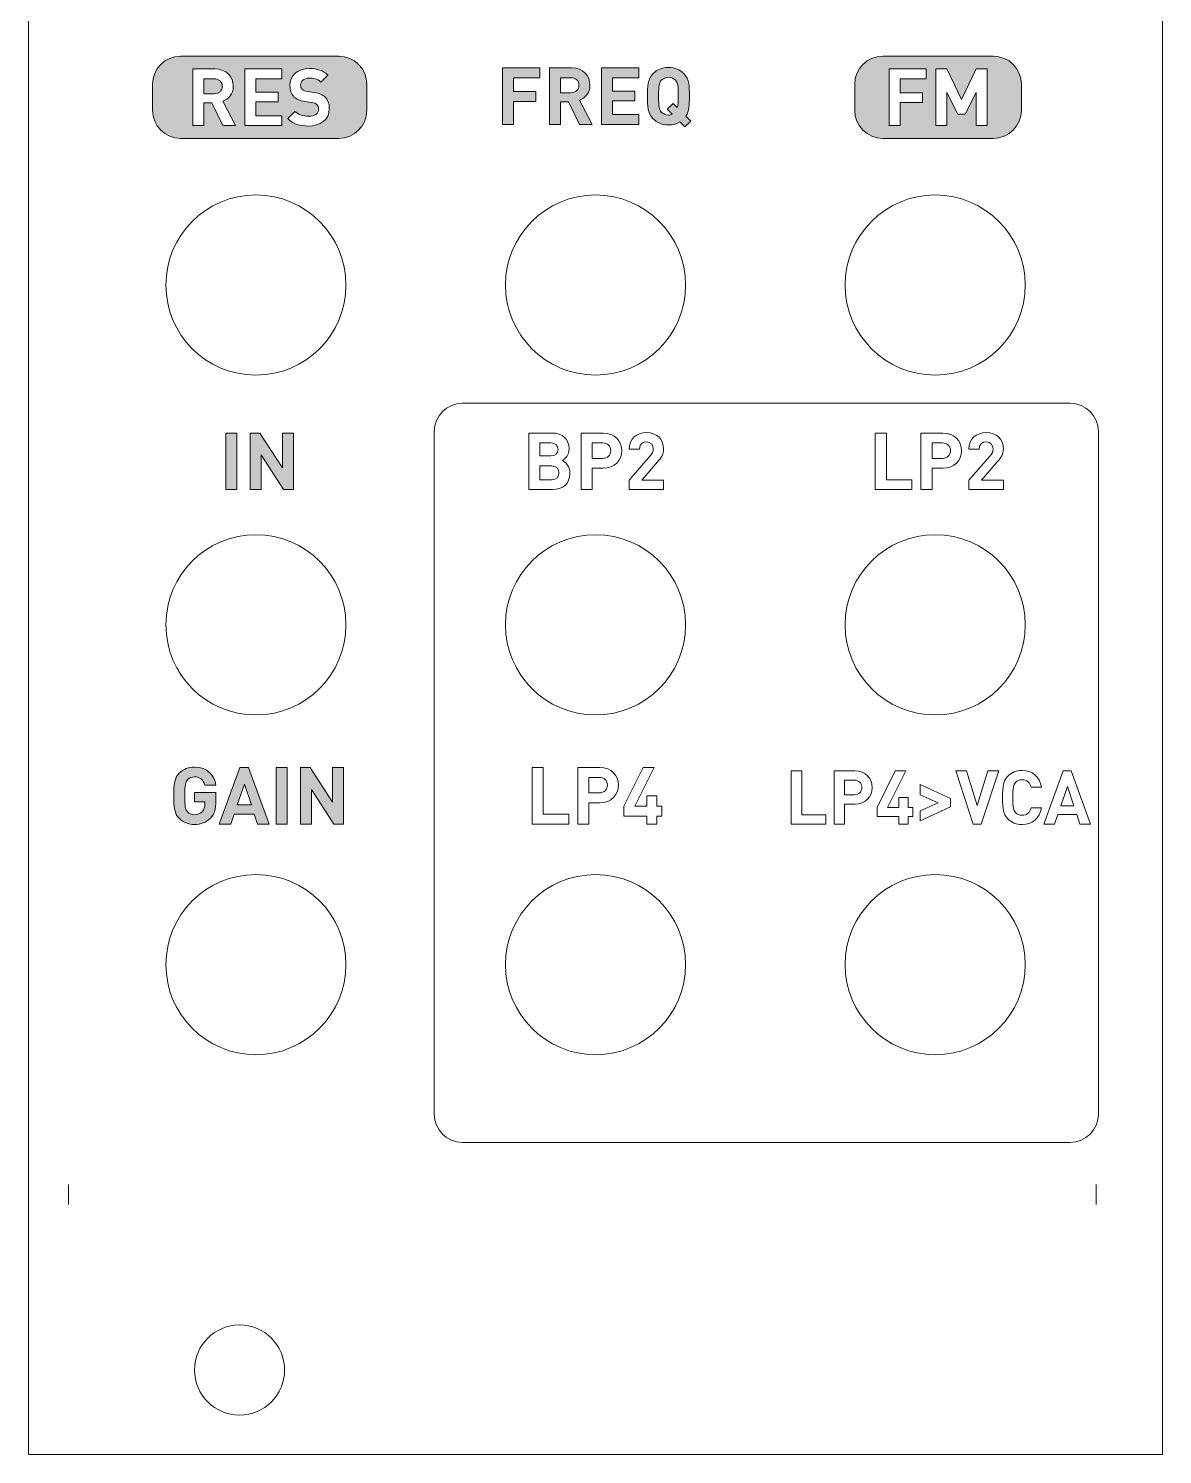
# Model space of a CAD drawing. Header units: inches. Extents: x 85 to 125, y -208 to -80.
# Drawn here: x 84.8 to 125.1, y -208.3 to -157.7 of the extents above; entities that cross this region are included whole.
import ezdxf

# ---------------------------------------------------------------- set-up
doc = ezdxf.new("R2010")
doc.units = ezdxf.units.IN
doc.header["$MEASUREMENT"] = 0
doc.layers.add('cut rectangle', color=7, linetype='Continuous')
doc.layers.add('drawing', color=7, linetype='Continuous')

# ---------------------------------------------------------------- blocks, each defined once
blk = doc.blocks.new('block 2')
at = {"layer": 'drawing', "lineweight": 0}
for points in [[(86.222, -199.444), (86.222, -198.738)], [(122.745, -198.738), (122.745, -199.444)]]:
    blk.add_lwpolyline(points, dxfattribs=at)
blk = doc.blocks.new('block 6')
at = {"layer": 'drawing', "true_color": 0xd83559}
h = blk.add_hatch(color=13, dxfattribs=at)
h.dxf.hatch_style = 2
edge = h.paths.add_edge_path()
edge.add_spline(control_points=[(95.832, -158.658), (95.832, -158.658), (90.211, -158.658), (90.211, -158.658), (89.661, -158.658), (89.211, -159.108), (89.211, -159.658), (89.211, -159.658), (89.211, -160.577), (89.211, -160.577), (89.211, -161.128), (89.661, -161.578), (90.211, -161.578), (90.211, -161.578), (95.832, -161.578), (95.832, -161.578), (96.382, -161.578), (96.832, -161.128), (96.832, -160.577), (96.832, -160.577), (96.832, -159.658), (96.832, -159.658), (96.832, -159.108), (96.382, -158.658), (95.832, -158.658)], knot_values=[0, 0, 0, 0, 1, 1, 1, 2, 2, 2, 3, 3, 3, 4, 4, 4, 5, 5, 5, 6, 6, 6, 7, 7, 7, 8, 8, 8, 8], degree=3, periodic=1)
edge = h.paths.add_edge_path()
edge.add_spline(control_points=[(91.711, -161.122), (91.711, -161.122), (91.318, -160.321), (91.318, -160.321), (91.318, -160.321), (91.036, -160.321), (91.036, -160.321), (91.036, -160.321), (91.036, -161.122), (91.036, -161.122), (91.036, -161.122), (90.644, -161.122), (90.644, -161.122), (90.644, -161.122), (90.644, -159.113), (90.644, -159.113), (90.644, -159.113), (91.431, -159.113), (91.431, -159.113), (91.84, -159.113), (92.083, -159.393), (92.083, -159.728), (92.083, -160.011), (91.911, -160.186), (91.716, -160.256), (91.716, -160.256), (92.165, -161.122), (92.165, -161.122), (92.165, -161.122), (91.711, -161.122), (91.711, -161.122)], knot_values=[0, 0, 0, 0, 1, 1, 1, 2, 2, 2, 3, 3, 3, 4, 4, 4, 5, 5, 5, 6, 6, 6, 7, 7, 7, 8, 8, 8, 9, 9, 9, 10, 10, 10, 10], degree=3, periodic=1)
h.paths.add_polyline_path([(93.814, -159.463), (92.883, -159.463), (92.883, -159.934), (93.675, -159.934), (93.675, -160.284), (92.883, -160.284), (92.883, -160.772), (93.814, -160.772), (93.814, -161.122), (92.49, -161.122), (92.49, -159.113), (93.814, -159.113)])
edge = h.paths.add_edge_path()
edge.add_spline(control_points=[(94.751, -161.139), (94.447, -161.139), (94.215, -161.074), (94.018, -160.874), (94.018, -160.874), (94.272, -160.62), (94.272, -160.62), (94.399, -160.747), (94.571, -160.789), (94.757, -160.789), (94.988, -160.789), (95.113, -160.702), (95.113, -160.541), (95.113, -160.47), (95.093, -160.411), (95.05, -160.372), (95.011, -160.335), (94.966, -160.315), (94.873, -160.301), (94.873, -160.301), (94.63, -160.267), (94.63, -160.267), (94.458, -160.242), (94.331, -160.188), (94.241, -160.101), (94.145, -160.005), (94.097, -159.875), (94.097, -159.706), (94.097, -159.347), (94.362, -159.096), (94.796, -159.096), (95.073, -159.096), (95.273, -159.164), (95.446, -159.33), (95.446, -159.33), (95.197, -159.576), (95.197, -159.576), (95.07, -159.455), (94.918, -159.438), (94.785, -159.438), (94.576, -159.438), (94.475, -159.553), (94.475, -159.692), (94.475, -159.742), (94.492, -159.796), (94.534, -159.836), (94.574, -159.872), (94.638, -159.903), (94.72, -159.915), (94.72, -159.915), (94.957, -159.949), (94.957, -159.949), (95.141, -159.974), (95.256, -160.025), (95.341, -160.104), (95.448, -160.205), (95.496, -160.352), (95.496, -160.53), (95.496, -160.919), (95.172, -161.139), (94.751, -161.139)], knot_values=[0, 0, 0, 0, 1, 1, 1, 2, 2, 2, 3, 3, 3, 4, 4, 4, 5, 5, 5, 6, 6, 6, 7, 7, 7, 8, 8, 8, 9, 9, 9, 10, 10, 10, 11, 11, 11, 12, 12, 12, 13, 13, 13, 14, 14, 14, 15, 15, 15, 16, 16, 16, 17, 17, 17, 18, 18, 18, 19, 19, 19, 20, 20, 20, 20], degree=3, periodic=1)
h = blk.add_hatch(color=13, dxfattribs=at)
h.dxf.hatch_style = 2
edge = h.paths.add_edge_path()
edge.add_spline(control_points=[(91.406, -159.463), (91.406, -159.463), (91.036, -159.463), (91.036, -159.463), (91.036, -159.463), (91.036, -159.994), (91.036, -159.994), (91.036, -159.994), (91.406, -159.994), (91.406, -159.994), (91.578, -159.994), (91.691, -159.884), (91.691, -159.728), (91.691, -159.573), (91.578, -159.463), (91.406, -159.463)], knot_values=[0, 0, 0, 0, 1, 1, 1, 2, 2, 2, 3, 3, 3, 4, 4, 4, 5, 5, 5, 5], degree=3, periodic=1)
at = {"layer": 'drawing', "lineweight": 0}
blk.add_lwpolyline([(93.814, -159.463), (92.883, -159.463), (92.883, -159.934), (93.675, -159.934), (93.675, -160.284), (92.883, -160.284), (92.883, -160.772), (93.814, -160.772), (93.814, -161.122), (92.49, -161.122), (92.49, -159.113), (93.814, -159.113), (93.814, -159.463)], dxfattribs=at)
for points, knots in [([(95.832, -158.658), (95.832, -158.658), (90.211, -158.658), (90.211, -158.658), (89.661, -158.658), (89.211, -159.108), (89.211, -159.658), (89.211, -159.658), (89.211, -160.577), (89.211, -160.577), (89.211, -161.128), (89.661, -161.578), (90.211, -161.578), (90.211, -161.578), (95.832, -161.578), (95.832, -161.578), (96.382, -161.578), (96.832, -161.128), (96.832, -160.577), (96.832, -160.577), (96.832, -159.658), (96.832, -159.658), (96.832, -159.108), (96.382, -158.658), (95.832, -158.658)], [0, 0, 0, 0, 1, 1, 1, 2, 2, 2, 3, 3, 3, 4, 4, 4, 5, 5, 5, 6, 6, 6, 7, 7, 7, 8, 8, 8, 8]), ([(91.711, -161.122), (91.711, -161.122), (91.318, -160.321), (91.318, -160.321), (91.318, -160.321), (91.036, -160.321), (91.036, -160.321), (91.036, -160.321), (91.036, -161.122), (91.036, -161.122), (91.036, -161.122), (90.644, -161.122), (90.644, -161.122), (90.644, -161.122), (90.644, -159.113), (90.644, -159.113), (90.644, -159.113), (91.431, -159.113), (91.431, -159.113), (91.84, -159.113), (92.083, -159.393), (92.083, -159.728), (92.083, -160.011), (91.911, -160.186), (91.716, -160.256), (91.716, -160.256), (92.165, -161.122), (92.165, -161.122), (92.165, -161.122), (91.711, -161.122), (91.711, -161.122)], [0, 0, 0, 0, 1, 1, 1, 2, 2, 2, 3, 3, 3, 4, 4, 4, 5, 5, 5, 6, 6, 6, 7, 7, 7, 8, 8, 8, 9, 9, 9, 10, 10, 10, 10]), ([(91.406, -159.463), (91.406, -159.463), (91.036, -159.463), (91.036, -159.463), (91.036, -159.463), (91.036, -159.994), (91.036, -159.994), (91.036, -159.994), (91.406, -159.994), (91.406, -159.994), (91.578, -159.994), (91.691, -159.884), (91.691, -159.728), (91.691, -159.573), (91.578, -159.463), (91.406, -159.463)], [0, 0, 0, 0, 1, 1, 1, 2, 2, 2, 3, 3, 3, 4, 4, 4, 5, 5, 5, 5]), ([(94.751, -161.139), (94.447, -161.139), (94.215, -161.074), (94.018, -160.874), (94.018, -160.874), (94.272, -160.62), (94.272, -160.62), (94.399, -160.747), (94.571, -160.789), (94.757, -160.789), (94.988, -160.789), (95.113, -160.702), (95.113, -160.541), (95.113, -160.47), (95.093, -160.411), (95.05, -160.372), (95.011, -160.335), (94.966, -160.315), (94.873, -160.301), (94.873, -160.301), (94.63, -160.267), (94.63, -160.267), (94.458, -160.242), (94.331, -160.188), (94.241, -160.101), (94.145, -160.005), (94.097, -159.875), (94.097, -159.706), (94.097, -159.347), (94.362, -159.096), (94.796, -159.096), (95.073, -159.096), (95.273, -159.164), (95.446, -159.33), (95.446, -159.33), (95.197, -159.576), (95.197, -159.576), (95.07, -159.455), (94.918, -159.438), (94.785, -159.438), (94.576, -159.438), (94.475, -159.553), (94.475, -159.692), (94.475, -159.742), (94.492, -159.796), (94.534, -159.836), (94.574, -159.872), (94.638, -159.903), (94.72, -159.915), (94.72, -159.915), (94.957, -159.949), (94.957, -159.949), (95.141, -159.974), (95.256, -160.025), (95.341, -160.104), (95.448, -160.205), (95.496, -160.352), (95.496, -160.53), (95.496, -160.919), (95.172, -161.139), (94.751, -161.139)], [0, 0, 0, 0, 1, 1, 1, 2, 2, 2, 3, 3, 3, 4, 4, 4, 5, 5, 5, 6, 6, 6, 7, 7, 7, 8, 8, 8, 9, 9, 9, 10, 10, 10, 11, 11, 11, 12, 12, 12, 13, 13, 13, 14, 14, 14, 15, 15, 15, 16, 16, 16, 17, 17, 17, 18, 18, 18, 19, 19, 19, 20, 20, 20, 20])]:
    blk.add_open_spline(points, degree=3, knots=knots, dxfattribs=at)
blk = doc.blocks.new('block 7')
at = {"layer": 'drawing', "true_color": 0x1d1d1b}
h = blk.add_hatch(color=250, dxfattribs=at)
h.dxf.hatch_style = 2
h.paths.add_polyline_path([(102.048, -159.425), (102.048, -159.919), (102.841, -159.919), (102.841, -160.269), (102.048, -160.269), (102.048, -161.084), (101.655, -161.084), (101.655, -159.075), (102.979, -159.075), (102.979, -159.425)])
h = blk.add_hatch(color=250, dxfattribs=at)
h.dxf.hatch_style = 2
edge = h.paths.add_edge_path()
edge.add_spline(control_points=[(104.388, -161.084), (104.388, -161.084), (103.995, -160.283), (103.995, -160.283), (103.995, -160.283), (103.713, -160.283), (103.713, -160.283), (103.713, -160.283), (103.713, -161.084), (103.713, -161.084), (103.713, -161.084), (103.321, -161.084), (103.321, -161.084), (103.321, -161.084), (103.321, -159.075), (103.321, -159.075), (103.321, -159.075), (104.108, -159.075), (104.108, -159.075), (104.517, -159.075), (104.76, -159.355), (104.76, -159.69), (104.76, -159.973), (104.588, -160.148), (104.393, -160.218), (104.393, -160.218), (104.842, -161.084), (104.842, -161.084), (104.842, -161.084), (104.388, -161.084), (104.388, -161.084)], knot_values=[0, 0, 0, 0, 1, 1, 1, 2, 2, 2, 3, 3, 3, 4, 4, 4, 5, 5, 5, 6, 6, 6, 7, 7, 7, 8, 8, 8, 9, 9, 9, 10, 10, 10, 10], degree=3, periodic=1)
edge = h.paths.add_edge_path()
edge.add_spline(control_points=[(104.083, -159.425), (104.083, -159.425), (103.713, -159.425), (103.713, -159.425), (103.713, -159.425), (103.713, -159.956), (103.713, -159.956), (103.713, -159.956), (104.083, -159.956), (104.083, -159.956), (104.255, -159.956), (104.368, -159.846), (104.368, -159.69), (104.368, -159.535), (104.255, -159.425), (104.083, -159.425)], knot_values=[0, 0, 0, 0, 1, 1, 1, 2, 2, 2, 3, 3, 3, 4, 4, 4, 5, 5, 5, 5], degree=3, periodic=1)
h = blk.add_hatch(color=250, dxfattribs=at)
h.dxf.hatch_style = 2
h.paths.add_polyline_path([(105.168, -161.084), (105.168, -159.075), (106.491, -159.075), (106.491, -159.425), (105.56, -159.425), (105.56, -159.897), (106.353, -159.897), (106.353, -160.246), (105.56, -160.246), (105.56, -160.734), (106.491, -160.734), (106.491, -161.084)])
h = blk.add_hatch(color=250, dxfattribs=at)
h.dxf.hatch_style = 2
edge = h.paths.add_edge_path()
edge.add_spline(control_points=[(108.133, -161.169), (108.133, -161.169), (107.956, -160.991), (107.956, -160.991), (107.843, -161.065), (107.707, -161.101), (107.55, -161.101), (107.321, -161.101), (107.146, -161.022), (107.005, -160.881), (106.802, -160.678), (106.808, -160.427), (106.808, -160.08), (106.808, -159.733), (106.802, -159.482), (107.005, -159.278), (107.146, -159.138), (107.321, -159.058), (107.55, -159.058), (107.778, -159.058), (107.95, -159.138), (108.091, -159.278), (108.295, -159.482), (108.292, -159.733), (108.292, -160.08), (108.292, -160.382), (108.295, -160.604), (108.168, -160.791), (108.168, -160.791), (108.339, -160.963), (108.339, -160.963), (108.339, -160.963), (108.133, -161.169), (108.133, -161.169)], knot_values=[0, 0, 0, 0, 1, 1, 1, 2, 2, 2, 3, 3, 3, 4, 4, 4, 5, 5, 5, 6, 6, 6, 7, 7, 7, 8, 8, 8, 9, 9, 9, 10, 10, 10, 11, 11, 11, 11], degree=3, periodic=1)
edge = h.paths.add_edge_path()
edge.add_spline(control_points=[(107.8, -159.515), (107.745, -159.45), (107.657, -159.408), (107.55, -159.408), (107.442, -159.408), (107.352, -159.45), (107.296, -159.515), (107.22, -159.6), (107.2, -159.693), (107.2, -160.08), (107.2, -160.466), (107.22, -160.559), (107.296, -160.644), (107.352, -160.709), (107.442, -160.751), (107.55, -160.751), (107.598, -160.751), (107.643, -160.74), (107.679, -160.714), (107.679, -160.714), (107.505, -160.542), (107.505, -160.542), (107.505, -160.542), (107.713, -160.336), (107.713, -160.336), (107.713, -160.336), (107.863, -160.486), (107.863, -160.486), (107.893, -160.398), (107.9, -160.283), (107.9, -160.08), (107.9, -159.693), (107.877, -159.6), (107.8, -159.515)], knot_values=[0, 0, 0, 0, 1, 1, 1, 2, 2, 2, 3, 3, 3, 4, 4, 4, 5, 5, 5, 6, 6, 6, 7, 7, 7, 8, 8, 8, 9, 9, 9, 10, 10, 10, 11, 11, 11, 11], degree=3, periodic=1)
at = {"layer": 'drawing', "lineweight": 0}
for points in [[(102.048, -159.425), (102.048, -159.919), (102.841, -159.919), (102.841, -160.269), (102.048, -160.269), (102.048, -161.084), (101.655, -161.084), (101.655, -159.075), (102.979, -159.075), (102.979, -159.425), (102.048, -159.425)], [(105.168, -161.084), (105.168, -159.075), (106.491, -159.075), (106.491, -159.425), (105.56, -159.425), (105.56, -159.897), (106.353, -159.897), (106.353, -160.246), (105.56, -160.246), (105.56, -160.734), (106.491, -160.734), (106.491, -161.084), (105.168, -161.084)]]:
    blk.add_lwpolyline(points, dxfattribs=at)
for points, knots in [([(104.388, -161.084), (104.388, -161.084), (103.995, -160.283), (103.995, -160.283), (103.995, -160.283), (103.713, -160.283), (103.713, -160.283), (103.713, -160.283), (103.713, -161.084), (103.713, -161.084), (103.713, -161.084), (103.321, -161.084), (103.321, -161.084), (103.321, -161.084), (103.321, -159.075), (103.321, -159.075), (103.321, -159.075), (104.108, -159.075), (104.108, -159.075), (104.517, -159.075), (104.76, -159.355), (104.76, -159.69), (104.76, -159.973), (104.588, -160.148), (104.393, -160.218), (104.393, -160.218), (104.842, -161.084), (104.842, -161.084), (104.842, -161.084), (104.388, -161.084), (104.388, -161.084)], [0, 0, 0, 0, 1, 1, 1, 2, 2, 2, 3, 3, 3, 4, 4, 4, 5, 5, 5, 6, 6, 6, 7, 7, 7, 8, 8, 8, 9, 9, 9, 10, 10, 10, 10]), ([(104.083, -159.425), (104.083, -159.425), (103.713, -159.425), (103.713, -159.425), (103.713, -159.425), (103.713, -159.956), (103.713, -159.956), (103.713, -159.956), (104.083, -159.956), (104.083, -159.956), (104.255, -159.956), (104.368, -159.846), (104.368, -159.69), (104.368, -159.535), (104.255, -159.425), (104.083, -159.425)], [0, 0, 0, 0, 1, 1, 1, 2, 2, 2, 3, 3, 3, 4, 4, 4, 5, 5, 5, 5]), ([(108.133, -161.169), (108.133, -161.169), (107.956, -160.991), (107.956, -160.991), (107.843, -161.065), (107.707, -161.101), (107.55, -161.101), (107.321, -161.101), (107.146, -161.022), (107.005, -160.881), (106.802, -160.678), (106.808, -160.427), (106.808, -160.08), (106.808, -159.733), (106.802, -159.482), (107.005, -159.278), (107.146, -159.138), (107.321, -159.058), (107.55, -159.058), (107.778, -159.058), (107.95, -159.138), (108.091, -159.278), (108.295, -159.482), (108.292, -159.733), (108.292, -160.08), (108.292, -160.382), (108.295, -160.604), (108.168, -160.791), (108.168, -160.791), (108.339, -160.963), (108.339, -160.963), (108.339, -160.963), (108.133, -161.169), (108.133, -161.169)], [0, 0, 0, 0, 1, 1, 1, 2, 2, 2, 3, 3, 3, 4, 4, 4, 5, 5, 5, 6, 6, 6, 7, 7, 7, 8, 8, 8, 9, 9, 9, 10, 10, 10, 11, 11, 11, 11]), ([(107.8, -159.515), (107.745, -159.45), (107.657, -159.408), (107.55, -159.408), (107.442, -159.408), (107.352, -159.45), (107.296, -159.515), (107.22, -159.6), (107.2, -159.693), (107.2, -160.08), (107.2, -160.466), (107.22, -160.559), (107.296, -160.644), (107.352, -160.709), (107.442, -160.751), (107.55, -160.751), (107.598, -160.751), (107.643, -160.74), (107.679, -160.714), (107.679, -160.714), (107.505, -160.542), (107.505, -160.542), (107.505, -160.542), (107.713, -160.336), (107.713, -160.336), (107.713, -160.336), (107.863, -160.486), (107.863, -160.486), (107.893, -160.398), (107.9, -160.283), (107.9, -160.08), (107.9, -159.693), (107.877, -159.6), (107.8, -159.515)], [0, 0, 0, 0, 1, 1, 1, 2, 2, 2, 3, 3, 3, 4, 4, 4, 5, 5, 5, 6, 6, 6, 7, 7, 7, 8, 8, 8, 9, 9, 9, 10, 10, 10, 11, 11, 11, 11])]:
    blk.add_open_spline(points, degree=3, knots=knots, dxfattribs=at)
blk = doc.blocks.new('block 8')
at = {"layer": 'drawing', "true_color": 0x1d1d1b}
h = blk.add_hatch(color=250, dxfattribs=at)
h.dxf.hatch_style = 2
h.paths.add_polyline_path([(91.821, -174.054), (91.821, -172.045), (92.213, -172.045), (92.213, -174.054)])
h = blk.add_hatch(color=250, dxfattribs=at)
h.dxf.hatch_style = 2
h.paths.add_polyline_path([(93.87, -174.054), (93.074, -172.821), (93.074, -174.054), (92.682, -174.054), (92.682, -172.045), (93.032, -172.045), (93.828, -173.276), (93.828, -172.045), (94.22, -172.045), (94.22, -174.054)])
at = {"layer": 'drawing', "lineweight": 0}
for points in [[(91.821, -174.054), (91.821, -172.045), (92.213, -172.045), (92.213, -174.054), (91.821, -174.054)], [(93.87, -174.054), (93.074, -172.821), (93.074, -174.054), (92.682, -174.054), (92.682, -172.045), (93.032, -172.045), (93.828, -173.276), (93.828, -172.045), (94.22, -172.045), (94.22, -174.054), (93.87, -174.054)]]:
    blk.add_lwpolyline(points, dxfattribs=at)
blk = doc.blocks.new('block 9')
at = {"layer": 'drawing', "true_color": 0x1d1d1b}
h = blk.add_hatch(color=250, dxfattribs=at)
h.dxf.hatch_style = 2
edge = h.paths.add_edge_path()
edge.add_spline(control_points=[(91.274, -185.723), (91.119, -185.881), (90.933, -185.952), (90.707, -185.952), (90.493, -185.952), (90.312, -185.878), (90.165, -185.732), (90.078, -185.644), (90.024, -185.543), (90.002, -185.43), (89.979, -185.317), (89.968, -185.151), (89.968, -184.93), (89.968, -184.711), (89.979, -184.544), (90.002, -184.431), (90.024, -184.315), (90.078, -184.217), (90.165, -184.129), (90.312, -183.983), (90.493, -183.909), (90.707, -183.909), (91.164, -183.909), (91.41, -184.203), (91.463, -184.552), (91.463, -184.552), (91.068, -184.552), (91.068, -184.552), (91.02, -184.358), (90.902, -184.259), (90.707, -184.259), (90.603, -184.259), (90.518, -184.296), (90.456, -184.366), (90.383, -184.459), (90.36, -184.533), (90.36, -184.93), (90.36, -185.326), (90.377, -185.405), (90.456, -185.498), (90.515, -185.568), (90.6, -185.602), (90.707, -185.602), (90.823, -185.602), (90.916, -185.565), (90.987, -185.489), (91.046, -185.422), (91.077, -185.331), (91.077, -185.221), (91.077, -185.221), (91.077, -185.145), (91.077, -185.145), (91.077, -185.145), (90.707, -185.145), (90.707, -185.145), (90.707, -185.145), (90.707, -184.818), (90.707, -184.818), (90.707, -184.818), (91.466, -184.818), (91.466, -184.818), (91.466, -184.818), (91.466, -185.111), (91.466, -185.111), (91.466, -185.405), (91.413, -185.577), (91.274, -185.723)], knot_values=[0, 0, 0, 0, 1, 1, 1, 2, 2, 2, 3, 3, 3, 4, 4, 4, 5, 5, 5, 6, 6, 6, 7, 7, 7, 8, 8, 8, 9, 9, 9, 10, 10, 10, 11, 11, 11, 12, 12, 12, 13, 13, 13, 14, 14, 14, 15, 15, 15, 16, 16, 16, 17, 17, 17, 18, 18, 18, 19, 19, 19, 20, 20, 20, 21, 21, 21, 22, 22, 22, 22], degree=3, periodic=1)
h = blk.add_hatch(color=250, dxfattribs=at)
h.dxf.hatch_style = 2
h.paths.add_polyline_path([(92.949, -185.935), (92.83, -185.579), (92.116, -185.579), (91.995, -185.935), (91.586, -185.935), (92.317, -183.926), (92.624, -183.926), (93.358, -185.935)])
h.paths.add_polyline_path([(92.48, -184.519), (92.226, -185.249), (92.726, -185.249)])
h = blk.add_hatch(color=250, dxfattribs=at)
h.dxf.hatch_style = 2
h.paths.add_polyline_path([(93.607, -185.935), (93.607, -183.926), (93.999, -183.926), (93.999, -185.935)])
h = blk.add_hatch(color=250, dxfattribs=at)
h.dxf.hatch_style = 2
h.paths.add_polyline_path([(95.656, -185.935), (94.86, -184.702), (94.86, -185.935), (94.468, -185.935), (94.468, -183.926), (94.818, -183.926), (95.613, -185.156), (95.613, -183.926), (96.006, -183.926), (96.006, -185.935)])
at = {"layer": 'drawing', "lineweight": 0}
for points in [[(92.949, -185.935), (92.83, -185.579), (92.116, -185.579), (91.995, -185.935), (91.586, -185.935), (92.317, -183.926), (92.624, -183.926), (93.358, -185.935), (92.949, -185.935)], [(93.607, -185.935), (93.607, -183.926), (93.999, -183.926), (93.999, -185.935), (93.607, -185.935)], [(95.656, -185.935), (94.86, -184.702), (94.86, -185.935), (94.468, -185.935), (94.468, -183.926), (94.818, -183.926), (95.613, -185.156), (95.613, -183.926), (96.006, -183.926), (96.006, -185.935), (95.656, -185.935)], [(92.48, -184.519), (92.226, -185.249), (92.726, -185.249), (92.48, -184.519)]]:
    blk.add_lwpolyline(points, dxfattribs=at)
blk.add_open_spline([(91.274, -185.723), (91.119, -185.881), (90.933, -185.952), (90.707, -185.952), (90.493, -185.952), (90.312, -185.878), (90.165, -185.732), (90.078, -185.644), (90.024, -185.543), (90.002, -185.43), (89.979, -185.317), (89.968, -185.151), (89.968, -184.93), (89.968, -184.711), (89.979, -184.544), (90.002, -184.431), (90.024, -184.315), (90.078, -184.217), (90.165, -184.129), (90.312, -183.983), (90.493, -183.909), (90.707, -183.909), (91.164, -183.909), (91.41, -184.203), (91.463, -184.552), (91.463, -184.552), (91.068, -184.552), (91.068, -184.552), (91.02, -184.358), (90.902, -184.259), (90.707, -184.259), (90.603, -184.259), (90.518, -184.296), (90.456, -184.366), (90.383, -184.459), (90.36, -184.533), (90.36, -184.93), (90.36, -185.326), (90.377, -185.405), (90.456, -185.498), (90.515, -185.568), (90.6, -185.602), (90.707, -185.602), (90.823, -185.602), (90.916, -185.565), (90.987, -185.489), (91.046, -185.422), (91.077, -185.331), (91.077, -185.221), (91.077, -185.221), (91.077, -185.145), (91.077, -185.145), (91.077, -185.145), (90.707, -185.145), (90.707, -185.145), (90.707, -185.145), (90.707, -184.818), (90.707, -184.818), (90.707, -184.818), (91.466, -184.818), (91.466, -184.818), (91.466, -184.818), (91.466, -185.111), (91.466, -185.111), (91.466, -185.405), (91.413, -185.577), (91.274, -185.723)], degree=3, knots=[0, 0, 0, 0, 1, 1, 1, 2, 2, 2, 3, 3, 3, 4, 4, 4, 5, 5, 5, 6, 6, 6, 7, 7, 7, 8, 8, 8, 9, 9, 9, 10, 10, 10, 11, 11, 11, 12, 12, 12, 13, 13, 13, 14, 14, 14, 15, 15, 15, 16, 16, 16, 17, 17, 17, 18, 18, 18, 19, 19, 19, 20, 20, 20, 21, 21, 21, 22, 22, 22, 22], dxfattribs=at)
blk = doc.blocks.new('block 10')
at = {"layer": 'drawing', "color": 250, "lineweight": 9, "true_color": 0x1d1d1b}
for points in [[(114.901, -172.045), (115.294, -172.045), (115.294, -173.705), (116.204, -173.705), (116.204, -174.054), (114.901, -174.054), (114.901, -172.045)], [(104.012, -185.935), (102.708, -185.935), (102.708, -183.926), (103.101, -183.926), (103.101, -185.585), (104.012, -185.585), (104.012, -185.935)], [(107.315, -185.65), (107.131, -185.65), (107.131, -185.935), (106.779, -185.935), (106.779, -185.65), (105.958, -185.65), (105.958, -185.303), (106.646, -183.926), (107.047, -183.926), (106.359, -185.303), (106.779, -185.303), (106.779, -184.928), (107.131, -184.928), (107.131, -185.303), (107.315, -185.303), (107.315, -185.65)], [(113.14, -185.935), (111.916, -185.935), (111.916, -184.049), (112.285, -184.049), (112.285, -185.607), (113.14, -185.607), (113.14, -185.935)], [(116.237, -185.668), (116.065, -185.668), (116.065, -185.935), (115.733, -185.935), (115.733, -185.668), (114.962, -185.668), (114.962, -185.342), (115.609, -184.049), (115.985, -184.049), (115.339, -185.342), (115.733, -185.342), (115.733, -184.989), (116.065, -184.989), (116.065, -185.342), (116.237, -185.342), (116.237, -185.668)], [(118.66, -185.935), (118.384, -185.935), (117.762, -184.049), (118.144, -184.049), (118.522, -185.278), (118.901, -184.049), (119.286, -184.049), (118.66, -185.935)], [(122.171, -185.935), (122.058, -185.601), (121.389, -185.601), (121.275, -185.935), (120.89, -185.935), (121.577, -184.049), (121.865, -184.049), (122.554, -185.935), (122.171, -185.935)], [(117.576, -185.329), (116.5, -185.824), (116.5, -185.461), (117.138, -185.18), (116.5, -184.896), (116.5, -184.533), (117.576, -185.029), (117.576, -185.329)], [(121.492, -185.291), (121.96, -185.291), (121.73, -184.605), (121.492, -185.291)]]:
    blk.add_lwpolyline(points, dxfattribs=at)
for points, knots in [([(121.828, -170.989), (121.828, -170.989), (100.224, -170.989), (100.224, -170.989), (99.674, -170.989), (99.224, -171.44), (99.224, -171.99), (99.224, -171.99), (99.224, -196.242), (99.224, -196.242), (99.224, -196.793), (99.674, -197.243), (100.224, -197.243), (100.224, -197.243), (121.828, -197.243), (121.828, -197.243), (122.378, -197.243), (122.828, -196.793), (122.828, -196.242), (122.828, -196.242), (122.828, -171.99), (122.828, -171.99), (122.828, -171.44), (122.378, -170.989), (121.828, -170.989)], [0, 0, 0, 0, 1, 1, 1, 2, 2, 2, 3, 3, 3, 4, 4, 4, 5, 5, 5, 6, 6, 6, 7, 7, 7, 8, 8, 8, 8]), ([(103.432, -174.054), (103.432, -174.054), (102.591, -174.054), (102.591, -174.054), (102.591, -174.054), (102.591, -172.045), (102.591, -172.045), (102.591, -172.045), (103.398, -172.045), (103.398, -172.045), (103.791, -172.045), (104.019, -172.265), (104.019, -172.61), (104.019, -172.833), (103.872, -172.977), (103.771, -173.025), (103.892, -173.081), (104.047, -173.208), (104.047, -173.476), (104.047, -173.851), (103.791, -174.054), (103.432, -174.054)], [0, 0, 0, 0, 1, 1, 1, 2, 2, 2, 3, 3, 3, 4, 4, 4, 5, 5, 5, 6, 6, 6, 7, 7, 7, 7]), ([(105.228, -173.298), (105.228, -173.298), (104.841, -173.298), (104.841, -173.298), (104.841, -173.298), (104.841, -174.054), (104.841, -174.054), (104.841, -174.054), (104.449, -174.054), (104.449, -174.054), (104.449, -174.054), (104.449, -172.045), (104.449, -172.045), (104.449, -172.045), (105.228, -172.045), (105.228, -172.045), (105.642, -172.045), (105.891, -172.33), (105.891, -172.672), (105.891, -173.013), (105.642, -173.298), (105.228, -173.298)], [0, 0, 0, 0, 1, 1, 1, 2, 2, 2, 3, 3, 3, 4, 4, 4, 5, 5, 5, 6, 6, 6, 7, 7, 7, 7]), ([(107.376, -173.724), (107.376, -173.724), (107.376, -174.054), (107.376, -174.054), (107.376, -174.054), (106.154, -174.054), (106.154, -174.054), (106.154, -174.054), (106.154, -173.724), (106.154, -173.724), (106.154, -173.724), (106.905, -172.853), (106.905, -172.853), (106.978, -172.765), (107.009, -172.703), (107.009, -172.61), (107.009, -172.46), (106.921, -172.358), (106.766, -172.358), (106.645, -172.358), (106.521, -172.42), (106.521, -172.615), (106.521, -172.615), (106.154, -172.615), (106.154, -172.615), (106.154, -172.249), (106.422, -172.028), (106.766, -172.028), (107.122, -172.028), (107.376, -172.251), (107.376, -172.613), (107.376, -172.807), (107.3, -172.912), (107.161, -173.073), (107.161, -173.073), (106.6, -173.724), (106.6, -173.724), (106.6, -173.724), (107.376, -173.724), (107.376, -173.724)], [0, 0, 0, 0, 1, 1, 1, 2, 2, 2, 3, 3, 3, 4, 4, 4, 5, 5, 5, 6, 6, 6, 7, 7, 7, 8, 8, 8, 9, 9, 9, 10, 10, 10, 11, 11, 11, 12, 12, 12, 13, 13, 13, 13]), ([(116.524, -172.045), (116.524, -172.045), (117.303, -172.045), (117.303, -172.045), (117.718, -172.045), (117.966, -172.33), (117.966, -172.672), (117.966, -173.013), (117.718, -173.298), (117.303, -173.298), (117.303, -173.298), (116.916, -173.298), (116.916, -173.298), (116.916, -173.298), (116.916, -174.054), (116.916, -174.054), (116.916, -174.054), (116.524, -174.054), (116.524, -174.054), (116.524, -174.054), (116.524, -172.045), (116.524, -172.045)], [0, 0, 0, 0, 1, 1, 1, 2, 2, 2, 3, 3, 3, 4, 4, 4, 5, 5, 5, 6, 6, 6, 7, 7, 7, 7]), ([(118.229, -173.724), (118.229, -173.724), (118.98, -172.853), (118.98, -172.853), (119.054, -172.765), (119.085, -172.703), (119.085, -172.61), (119.085, -172.46), (118.997, -172.358), (118.841, -172.358), (118.72, -172.358), (118.596, -172.42), (118.596, -172.615), (118.596, -172.615), (118.229, -172.615), (118.229, -172.615), (118.229, -172.249), (118.497, -172.028), (118.841, -172.028), (119.197, -172.028), (119.451, -172.251), (119.451, -172.613), (119.451, -172.807), (119.375, -172.912), (119.237, -173.073), (119.237, -173.073), (118.675, -173.724), (118.675, -173.724), (118.675, -173.724), (119.451, -173.724), (119.451, -173.724), (119.451, -173.724), (119.451, -174.054), (119.451, -174.054), (119.451, -174.054), (118.229, -174.054), (118.229, -174.054), (118.229, -174.054), (118.229, -173.724), (118.229, -173.724)], [0, 0, 0, 0, 1, 1, 1, 2, 2, 2, 3, 3, 3, 4, 4, 4, 5, 5, 5, 6, 6, 6, 7, 7, 7, 8, 8, 8, 9, 9, 9, 10, 10, 10, 11, 11, 11, 12, 12, 12, 13, 13, 13, 13]), ([(103.627, -172.627), (103.627, -172.489), (103.534, -172.395), (103.367, -172.395), (103.367, -172.395), (102.984, -172.395), (102.984, -172.395), (102.984, -172.395), (102.984, -172.858), (102.984, -172.858), (102.984, -172.858), (103.367, -172.858), (103.367, -172.858), (103.534, -172.858), (103.627, -172.765), (103.627, -172.627)], [0, 0, 0, 0, 1, 1, 1, 2, 2, 2, 3, 3, 3, 4, 4, 4, 5, 5, 5, 5]), ([(105.208, -172.395), (105.208, -172.395), (104.841, -172.395), (104.841, -172.395), (104.841, -172.395), (104.841, -172.946), (104.841, -172.946), (104.841, -172.946), (105.208, -172.946), (105.208, -172.946), (105.386, -172.946), (105.498, -172.836), (105.498, -172.672), (105.498, -172.508), (105.386, -172.395), (105.208, -172.395)], [0, 0, 0, 0, 1, 1, 1, 2, 2, 2, 3, 3, 3, 4, 4, 4, 5, 5, 5, 5]), ([(117.574, -172.672), (117.574, -172.508), (117.461, -172.395), (117.283, -172.395), (117.283, -172.395), (116.916, -172.395), (116.916, -172.395), (116.916, -172.395), (116.916, -172.946), (116.916, -172.946), (116.916, -172.946), (117.283, -172.946), (117.283, -172.946), (117.461, -172.946), (117.574, -172.836), (117.574, -172.672)], [0, 0, 0, 0, 1, 1, 1, 2, 2, 2, 3, 3, 3, 4, 4, 4, 5, 5, 5, 5]), ([(103.393, -173.211), (103.393, -173.211), (102.984, -173.211), (102.984, -173.211), (102.984, -173.211), (102.984, -173.705), (102.984, -173.705), (102.984, -173.705), (103.393, -173.705), (103.393, -173.705), (103.57, -173.705), (103.655, -173.592), (103.655, -173.456), (103.655, -173.321), (103.57, -173.211), (103.393, -173.211)], [0, 0, 0, 0, 1, 1, 1, 2, 2, 2, 3, 3, 3, 4, 4, 4, 5, 5, 5, 5]), ([(105.111, -185.179), (105.111, -185.179), (104.724, -185.179), (104.724, -185.179), (104.724, -185.179), (104.724, -185.935), (104.724, -185.935), (104.724, -185.935), (104.332, -185.935), (104.332, -185.935), (104.332, -185.935), (104.332, -183.926), (104.332, -183.926), (104.332, -183.926), (105.111, -183.926), (105.111, -183.926), (105.525, -183.926), (105.773, -184.211), (105.773, -184.552), (105.773, -184.894), (105.525, -185.179), (105.111, -185.179)], [0, 0, 0, 0, 1, 1, 1, 2, 2, 2, 3, 3, 3, 4, 4, 4, 5, 5, 5, 6, 6, 6, 7, 7, 7, 7]), ([(105.091, -184.276), (105.091, -184.276), (104.724, -184.276), (104.724, -184.276), (104.724, -184.276), (104.724, -184.826), (104.724, -184.826), (104.724, -184.826), (105.091, -184.826), (105.091, -184.826), (105.268, -184.826), (105.381, -184.716), (105.381, -184.552), (105.381, -184.389), (105.268, -184.276), (105.091, -184.276)], [0, 0, 0, 0, 1, 1, 1, 2, 2, 2, 3, 3, 3, 4, 4, 4, 5, 5, 5, 5]), ([(114.169, -185.225), (114.169, -185.225), (113.806, -185.225), (113.806, -185.225), (113.806, -185.225), (113.806, -185.935), (113.806, -185.935), (113.806, -185.935), (113.438, -185.935), (113.438, -185.935), (113.438, -185.935), (113.438, -184.049), (113.438, -184.049), (113.438, -184.049), (114.169, -184.049), (114.169, -184.049), (114.558, -184.049), (114.792, -184.316), (114.792, -184.637), (114.792, -184.957), (114.558, -185.225), (114.169, -185.225)], [0, 0, 0, 0, 1, 1, 1, 2, 2, 2, 3, 3, 3, 4, 4, 4, 5, 5, 5, 6, 6, 6, 7, 7, 7, 7]), ([(114.15, -184.377), (114.15, -184.377), (113.806, -184.377), (113.806, -184.377), (113.806, -184.377), (113.806, -184.894), (113.806, -184.894), (113.806, -184.894), (114.15, -184.894), (114.15, -184.894), (114.318, -184.894), (114.423, -184.79), (114.423, -184.637), (114.423, -184.483), (114.318, -184.377), (114.15, -184.377)], [0, 0, 0, 0, 1, 1, 1, 2, 2, 2, 3, 3, 3, 4, 4, 4, 5, 5, 5, 5]), ([(119.883, -185.524), (119.938, -185.591), (120.018, -185.622), (120.119, -185.622), (120.296, -185.622), (120.396, -185.516), (120.436, -185.355), (120.436, -185.355), (120.81, -185.355), (120.81, -185.355), (120.746, -185.739), (120.476, -185.951), (120.116, -185.951), (119.915, -185.951), (119.745, -185.882), (119.607, -185.744), (119.525, -185.662), (119.475, -185.567), (119.453, -185.461), (119.432, -185.355), (119.421, -185.199), (119.421, -184.992), (119.421, -184.785), (119.432, -184.629), (119.453, -184.523), (119.475, -184.414), (119.525, -184.322), (119.607, -184.24), (119.745, -184.102), (119.915, -184.033), (120.116, -184.033), (120.479, -184.033), (120.746, -184.245), (120.81, -184.629), (120.81, -184.629), (120.436, -184.629), (120.436, -184.629), (120.396, -184.467), (120.296, -184.362), (120.119, -184.362), (120.018, -184.362), (119.938, -184.393), (119.883, -184.459), (119.805, -184.541), (119.789, -184.626), (119.789, -184.992), (119.789, -185.358), (119.805, -185.442), (119.883, -185.524)], [0, 0, 0, 0, 1, 1, 1, 2, 2, 2, 3, 3, 3, 4, 4, 4, 5, 5, 5, 6, 6, 6, 7, 7, 7, 8, 8, 8, 9, 9, 9, 10, 10, 10, 11, 11, 11, 12, 12, 12, 13, 13, 13, 14, 14, 14, 15, 15, 15, 16, 16, 16, 16])]:
    blk.add_open_spline(points, degree=3, knots=knots, dxfattribs=at)

msp = doc.modelspace()

# ---------------------------------------------------------------- hatches: boundary and pattern name
at = {"layer": 'drawing', "true_color": 0x0094a0}
h = msp.add_hatch(color=134, dxfattribs=at)
h.dxf.hatch_style = 2
edge = h.paths.add_edge_path()
edge.add_spline(control_points=[(119.096, -158.658), (119.096, -158.658), (115.169, -158.658), (115.169, -158.658), (114.618, -158.658), (114.168, -159.108), (114.168, -159.658), (114.168, -159.658), (114.168, -160.577), (114.168, -160.577), (114.168, -161.128), (114.618, -161.578), (115.169, -161.578), (115.169, -161.578), (119.096, -161.578), (119.096, -161.578), (119.645, -161.578), (120.096, -161.128), (120.096, -160.577), (120.096, -160.577), (120.096, -159.658), (120.096, -159.658), (120.096, -159.108), (119.645, -158.658), (119.096, -158.658)], knot_values=[0, 0, 0, 0, 1, 1, 1, 2, 2, 2, 3, 3, 3, 4, 4, 4, 5, 5, 5, 6, 6, 6, 7, 7, 7, 8, 8, 8, 8], degree=3, periodic=1)
h.paths.add_polyline_path([(116.712, -159.463), (115.781, -159.463), (115.781, -159.957), (116.574, -159.957), (116.574, -160.307), (115.781, -160.307), (115.781, -161.122), (115.389, -161.122), (115.389, -159.113), (116.712, -159.113)])
h.paths.add_polyline_path([(118.874, -161.122), (118.482, -161.122), (118.482, -159.951), (118.099, -160.713), (117.833, -160.713), (117.446, -159.951), (117.446, -161.122), (117.054, -161.122), (117.054, -159.113), (117.441, -159.113), (117.966, -160.2), (118.488, -159.113), (118.874, -159.113)])

# ---------------------------------------------------------------- linework, layer by layer
at = {"layer": 'cut rectangle', "color": 12, "lineweight": 9, "true_color": 0xe20613}
msp.add_lwpolyline([(125.107, -208.329), (84.806, -208.329), (84.806, -79.826), (125.107, -79.826), (125.107, -208.329)], dxfattribs=at)
for points in [[(89.688, -166.788), (89.688, -168.556), (91.12, -169.988), (92.888, -169.988), (94.655, -169.988), (96.088, -168.556), (96.088, -166.788), (96.088, -165.021), (94.655, -163.588), (92.888, -163.588), (91.12, -163.588), (89.688, -165.021), (89.688, -166.788)], [(101.758, -166.788), (101.758, -168.555), (103.191, -169.988), (104.958, -169.988), (106.726, -169.988), (108.158, -168.555), (108.158, -166.788), (108.158, -165.021), (106.726, -163.588), (104.958, -163.588), (103.191, -163.588), (101.758, -165.021), (101.758, -166.788)], [(113.828, -166.788), (113.828, -168.555), (115.261, -169.988), (117.029, -169.988), (118.796, -169.988), (120.229, -168.555), (120.229, -166.788), (120.229, -165.021), (118.796, -163.588), (117.029, -163.588), (115.261, -163.588), (113.828, -165.021), (113.828, -166.788)], [(89.688, -178.858), (89.688, -180.626), (91.12, -182.058), (92.888, -182.058), (94.655, -182.058), (96.088, -180.626), (96.088, -178.858), (96.088, -177.091), (94.655, -175.658), (92.888, -175.658), (91.12, -175.658), (89.688, -177.091), (89.688, -178.858)], [(101.758, -178.858), (101.758, -180.626), (103.191, -182.058), (104.958, -182.058), (106.726, -182.058), (108.158, -180.626), (108.158, -178.858), (108.158, -177.091), (106.726, -175.658), (104.958, -175.658), (103.191, -175.658), (101.758, -177.091), (101.758, -178.858)], [(113.828, -178.858), (113.828, -180.626), (115.261, -182.058), (117.029, -182.058), (118.796, -182.058), (120.229, -180.626), (120.229, -178.858), (120.229, -177.091), (118.796, -175.658), (117.029, -175.658), (115.261, -175.658), (113.828, -177.091), (113.828, -178.858)], [(89.688, -190.929), (89.688, -192.696), (91.12, -194.129), (92.888, -194.129), (94.655, -194.129), (96.088, -192.696), (96.088, -190.929), (96.088, -189.161), (94.655, -187.729), (92.888, -187.729), (91.12, -187.729), (89.688, -189.161), (89.688, -190.929)], [(101.758, -190.929), (101.758, -192.696), (103.191, -194.129), (104.958, -194.129), (106.726, -194.129), (108.158, -192.696), (108.158, -190.929), (108.158, -189.162), (106.726, -187.729), (104.958, -187.729), (103.191, -187.729), (101.758, -189.162), (101.758, -190.929)], [(113.828, -190.929), (113.828, -192.696), (115.261, -194.129), (117.029, -194.129), (118.796, -194.129), (120.229, -192.696), (120.229, -190.929), (120.229, -189.162), (118.796, -187.729), (117.029, -187.729), (115.261, -187.729), (113.828, -189.162), (113.828, -190.929)], [(90.706, -205.329), (90.706, -206.213), (91.422, -206.929), (92.306, -206.929), (93.19, -206.929), (93.906, -206.213), (93.906, -205.329), (93.906, -204.445), (93.19, -203.729), (92.306, -203.729), (91.422, -203.729), (90.706, -204.445), (90.706, -205.329)]]:
    msp.add_open_spline(points, degree=3, knots=[0, 0, 0, 0, 1, 1, 1, 2, 2, 2, 3, 3, 3, 4, 4, 4, 4], dxfattribs=at)
at = {"layer": 'drawing', "lineweight": 0}
for points in [[(116.712, -159.463), (115.781, -159.463), (115.781, -159.957), (116.574, -159.957), (116.574, -160.307), (115.781, -160.307), (115.781, -161.122), (115.389, -161.122), (115.389, -159.113), (116.712, -159.113), (116.712, -159.463)], [(118.874, -161.122), (118.482, -161.122), (118.482, -159.951), (118.099, -160.713), (117.833, -160.713), (117.446, -159.951), (117.446, -161.122), (117.054, -161.122), (117.054, -159.113), (117.441, -159.113), (117.966, -160.2), (118.488, -159.113), (118.874, -159.113), (118.874, -161.122)]]:
    msp.add_lwpolyline(points, dxfattribs=at)
msp.add_open_spline([(119.096, -158.658), (119.096, -158.658), (115.169, -158.658), (115.169, -158.658), (114.618, -158.658), (114.168, -159.108), (114.168, -159.658), (114.168, -159.658), (114.168, -160.577), (114.168, -160.577), (114.168, -161.128), (114.618, -161.578), (115.169, -161.578), (115.169, -161.578), (119.096, -161.578), (119.096, -161.578), (119.645, -161.578), (120.096, -161.128), (120.096, -160.577), (120.096, -160.577), (120.096, -159.658), (120.096, -159.658), (120.096, -159.108), (119.645, -158.658), (119.096, -158.658)], degree=3, knots=[0, 0, 0, 0, 1, 1, 1, 2, 2, 2, 3, 3, 3, 4, 4, 4, 5, 5, 5, 6, 6, 6, 7, 7, 7, 8, 8, 8, 8], dxfattribs=at)

# ---------------------------------------------------------------- block references
at = {"layer": 'drawing'}
for name in ['block 6', 'block 7', 'block 10', 'block 8', 'block 9', 'block 2']:
    msp.add_blockref(name, (0, 0), dxfattribs=at)

doc.saveas('drawing.dxf')
